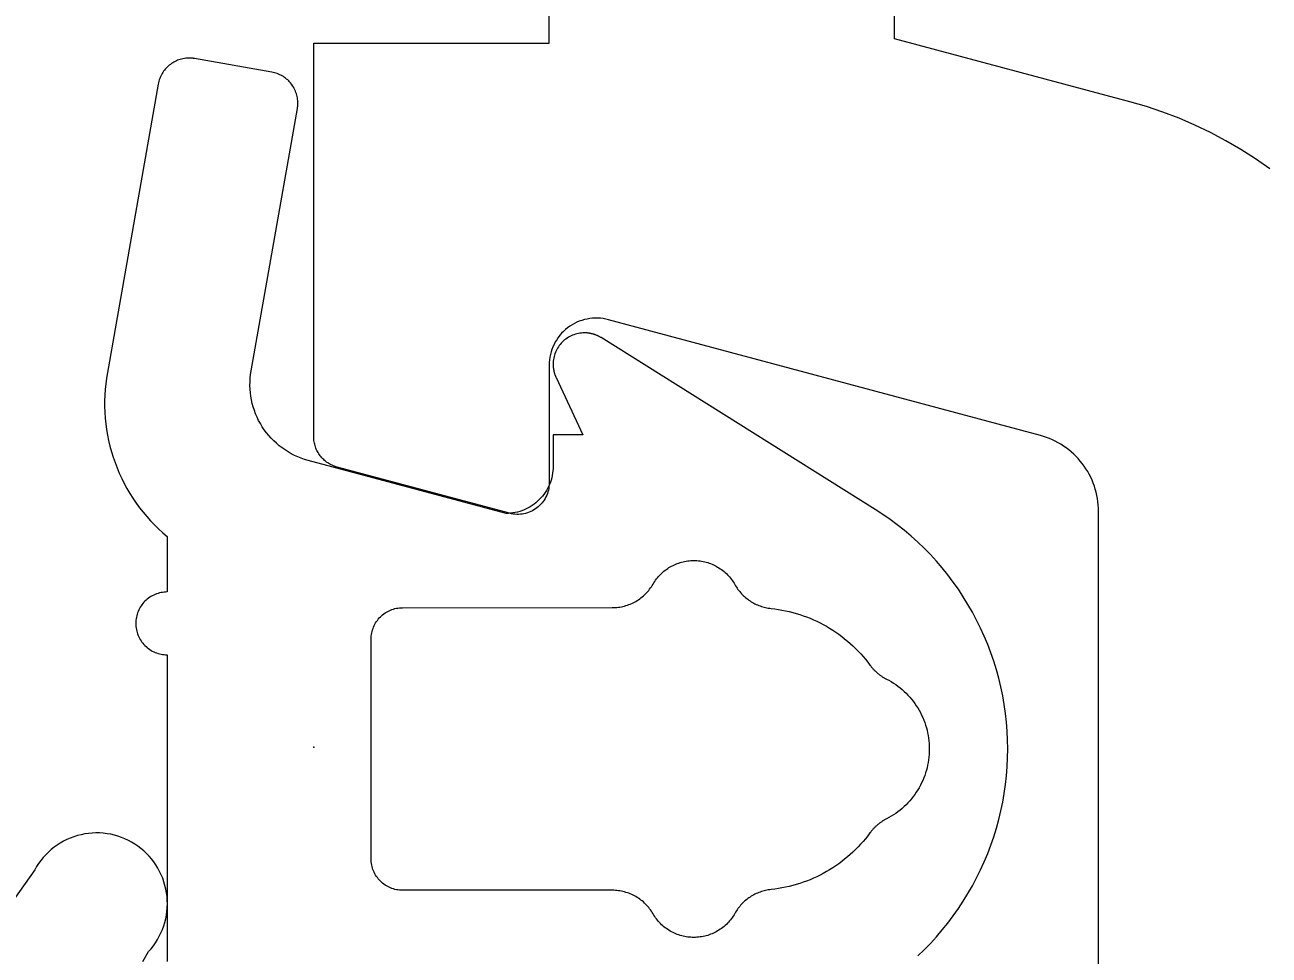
# Model space of a CAD drawing. Header units: centimetres. Extents: x 16433 to 114398, y -50094 to -12305.
# Drawn here: x 66734.055 to 66734.848, y -38609.787 to -38609.195 of the extents above; entities that cross this region are included whole.
import ezdxf

# ---------------------------------------------------------------- set-up
doc = ezdxf.new("R2010")
doc.units = ezdxf.units.CM
doc.header["$LTSCALE"] = 0.5
doc.layers.get('0').update_dxf_attribs({"linetype": 'CONTINUOUS'})
doc.layers.get('DEFPOINTS').update_dxf_attribs({"linetype": 'CONTINUOUS'})
doc.layers.add('0-Coupe A.3', color=7, linetype='CONTINUOUS')
doc.styles.add('Helvetica', font='')
doc.styles.get('Helvetica').set_extended_font_data('Helvetica')
doc.dimstyles.new('IS', dxfattribs={"dimtxt": 10.08724, "dimasz": 5.007446, "dimexe": 2, "dimexo": 10, "dimgap": 3, "dimtad": 1, "dimdec": 1, "dimtxsty": 'Helvetica', "dimblk": 'DOT', "dimblk1": 'DOT', "dimblk2": 'DOT', "dimcen": 0, "dimdle": 10, "dimazin": 0, "dimtfac": 0.8, "dimtdec": 1, "dimtix": 1, "dimtmove": 0, "dimatfit": 0, "dimldrblk": 'VW_FILLEDARROW-1', "dimfxl": 10, "dimfxlon": 1, "dimfrac": 2, "dimtolj": 1, "dimarcsym": 0})

# ---------------------------------------------------------------- blocks, each defined once
blk = doc.blocks.new('_DOT')
at = {"color": 0, "linetype": 'ByBlock', "lineweight": -2}
blk.add_line((-0.5, 0), (-1, 0), dxfattribs=at)
at = {"color": 0, "linetype": 'ByBlock', "const_width": 0.5}
blk.add_lwpolyline([(-0.25, 0, 1), (0.25, 0, 1)], format="xyb", close=True, dxfattribs=at)
blk = doc.blocks.new('*D3404')
at = {"layer": '0-Coupe A.3', "color": 0, "linetype": 'Continuous', "lineweight": -2, "transparency": 16777216}
for p, q in [((66681.65115, -38608.37633), (66669.65115, -38608.37633)), ((66671.65115, -38818.29694), (66671.65115, -38613.38378)), ((66681.65115, -38823.30438), (66669.65115, -38823.30438))]:
    blk.add_line(p, q, dxfattribs=at)
at = {"layer": 'DEFPOINTS', "color": 0, "linetype": 'Continuous', "transparency": 16777216}
for p in [(66671.65115, -38608.37633), (66750.45115, -38608.37633), (66707.15115, -38823.30438)]:
    blk.add_point(p, dxfattribs=at)
at = {"layer": '0-Coupe A.3', "color": 0, "linetype": 'Continuous', "lineweight": -2, "transparency": 16777216, "xscale": 5.007446289062499, "yscale": 5.007446289062499, "zscale": 5.007446289062499}
for p, rotation in [((66671.65115, -38608.37633), 90), ((66671.65115, -38823.30438), 270)]:
    blk.add_blockref('_DOT', p, dxfattribs=dict(at, rotation=rotation))
at = {"layer": '0-Coupe A.3', "color": 0, "linetype": 'Continuous', "lineweight": 13, "transparency": 16777216, "insert": (66664.86843, -38715.84036), "char_height": 7.56543, "attachment_point": 5, "rotation": 90, "style": 'Helvetica'}
blk.add_mtext('\\A1;215', dxfattribs=at)
blk = doc.blocks.new('VW_FILLEDARROW-1')
at = {"color": 0, "linetype": 'Continuous', "lineweight": 5, "flags": 128}
blk.add_lwpolyline([(-1.9969, 0.53507), (0, 0), (-1.9969, -0.53507)], close=True, dxfattribs=at)
blk = doc.blocks.new('Groupe-369-1')
at = {"color": 7, "linetype": 'Continuous', "lineweight": 5}
for points in [[(10411.57995, -46987.70273, 0), (10411.28136, -46987.75928, 0), (10411.27936, -46987.7597, 0), (10411.27737, -46987.7602, 0), (10411.27541, -46987.76078, 0), (10411.27348, -46987.76145, 0), (10411.27157, -46987.76219, 0), (10411.2697, -46987.76301, 0), (10411.26786, -46987.7639, 0), (10411.26606, -46987.76487, 0), (10411.2643, -46987.76592, 0), (10411.26259, -46987.76703, 0), (10411.26092, -46987.76821, 0), (10411.2593, -46987.76946, 0), (10411.25773, -46987.77078, 0), (10411.25622, -46987.77216, 0), (10411.25477, -46987.7736, 0), (10411.25337, -46987.77509, 0), (10411.25204, -46987.77664, 0), (10411.25078, -46987.77825, 0), (10411.24958, -46987.77991, 0), (10411.24845, -46987.78161, 0), (10411.24739, -46987.78336, 0), (10411.2464, -46987.78515, 0), (10411.24548, -46987.78698, 0), (10411.24465, -46987.78885, 0), (10411.24388, -46987.79074, 0), (10411.2432, -46987.79267, 0), (10411.2426, -46987.79463, 0), (10411.24207, -46987.7966, 0), (10411.24163, -46987.7986, 0), (10411.24127, -46987.80061, 0), (10411.241, -46987.80264, 0), (10411.2408, -46987.80468, 0), (10411.21956, -46988.08877, 0), (10411.21948, -46988.09048, 0), (10411.2195, -46988.0922, 0), (10411.21962, -46988.09391, 0), (10411.21983, -46988.09562, 0), (10411.22014, -46988.09731, 0), (10411.22055, -46988.09897, 0), (10411.22106, -46988.10062, 0), (10411.22165, -46988.10223, 0), (10411.22234, -46988.1038, 0), (10411.22312, -46988.10533, 0), (10411.22398, -46988.10682, 0), (10411.22493, -46988.10825, 0), (10411.22596, -46988.10963, 0), (10411.22706, -46988.11094, 0), (10411.22824, -46988.11219, 0), (10411.22949, -46988.11338, 0), (10411.2308, -46988.11448, 0), (10411.23218, -46988.11551, 0), (10411.23361, -46988.11646, 0), (10411.23509, -46988.11733, 0), (10411.23662, -46988.11811, 0), (10411.23819, -46988.1188, 0), (10411.2398, -46988.1194, 0), (10411.24144, -46988.11991, 0), (10411.24311, -46988.12032, 0), (10411.2448, -46988.12064, 0), (10411.2465, -46988.12086, 0), (10411.24822, -46988.12098, 0), (10411.24993, -46988.121, 0), (10411.25165, -46988.12092, 0), (10411.25336, -46988.12075, 0), (10411.25506, -46988.12048, 0), (10411.32875, -46988.10652, 0), (10411.32988, -46988.10634, 0), (10411.33102, -46988.10623, 0), (10411.33216, -46988.10618, 0), (10411.33331, -46988.10619, 0), (10411.33445, -46988.10627, 0), (10411.33558, -46988.10642, 0), (10411.33671, -46988.10663, 0), (10411.33782, -46988.1069, 0), (10411.33892, -46988.10724, 0), (10411.33999, -46988.10764, 0), (10411.34104, -46988.1081, 0), (10411.34206, -46988.10862, 0), (10411.34305, -46988.1092, 0), (10411.344, -46988.10983, 0), (10411.34492, -46988.11052, 0), (10411.34579, -46988.11126, 0), (10411.34662, -46988.11205, 0), (10411.34741, -46988.11288, 0), (10411.34815, -46988.11376, 0), (10411.34883, -46988.11467, 0), (10411.34946, -46988.11563, 0), (10411.35004, -46988.11662, 0), (10411.35056, -46988.11764, 0), (10411.35102, -46988.11869, 0), (10411.35141, -46988.11976, 0), (10411.35175, -46988.12086, 0), (10411.35202, -46988.12197, 0), (10411.35223, -46988.1231, 0), (10411.35237, -46988.12423, 0), (10411.35245, -46988.12538, 0), (10411.35247, -46988.12652, 0), (10411.35241, -46988.12767, 0), (10411.34392, -46988.24123, 0), (10411.34384, -46988.24204, 0), (10411.34373, -46988.24285, 0), (10411.34359, -46988.24366, 0), (10411.34341, -46988.24446, 0), (10411.3432, -46988.24525, 0), (10411.34296, -46988.24603, 0), (10411.34269, -46988.2468, 0), (10411.34238, -46988.24756, 0), (10411.34205, -46988.24831, 0), (10411.34168, -46988.24904, 0), (10411.34129, -46988.24975, 0), (10411.34086, -46988.25045, 0), (10411.34041, -46988.25114, 0), (10411.33993, -46988.2518, 0), (10411.33942, -46988.25244, 0), (10411.33889, -46988.25306, 0), (10411.33833, -46988.25366, 0), (10411.33775, -46988.25424, 0), (10411.33715, -46988.25479, 0), (10411.33652, -46988.25531, 0), (10411.33587, -46988.25581, 0), (10411.33521, -46988.25629, 0), (10411.33452, -46988.25673, 0), (10411.33382, -46988.25715, 0), (10411.3331, -46988.25754, 0), (10411.33236, -46988.25789, 0), (10411.33161, -46988.25822, 0), (10411.33085, -46988.25852, 0), (10411.33008, -46988.25878, 0), (10411.32929, -46988.25902, 0), (10411.3285, -46988.25922, 0), (10411.3277, -46988.25939, 0), (10411.08155, -46988.306, 0), (10411.05364, -46988.15862, 0), (10409.55309, -46988.44279, 0)], [(10411.02141, -46987.78827, 0), (10411.00984, -46987.94301, 0), (10410.07929, -46988.11923, 0)], [(10411.0467, -46987.69272, 0), (10411.04217, -46987.70279, 0), (10411.03806, -46987.71304, 0), (10411.03437, -46987.72345, 0), (10411.03111, -46987.734, 0), (10411.02829, -46987.74468, 0), (10411.0259, -46987.75546, 0), (10411.02396, -46987.76633, 0), (10411.02246, -46987.77728, 0), (10411.02141, -46987.78827, 0)]]:
    blk.add_polyline3d(points, dxfattribs=at)
at = {"color": 9, "linetype": 'Continuous', "lineweight": 5, "true_color": 0xbbbbbb}
for points in [[(10411.67641, -46988.30423, 0), (10411.66943, -46988.30177, 0), (10411.66738, -46988.30056, 0), (10411.66527, -46988.29946, 0), (10411.6631, -46988.29847, 0), (10411.66088, -46988.2976, 0), (10411.65862, -46988.29685, 0), (10411.65632, -46988.29622, 0), (10411.654, -46988.29571, 0), (10411.65164, -46988.29532, 0), (10411.64928, -46988.29506, 0), (10411.6469, -46988.29493, 0), (10411.64451, -46988.29492, 0), (10411.64213, -46988.29504, 0), (10411.63976, -46988.29528, 0), (10411.63741, -46988.29565, 0), (10411.63508, -46988.29615, 0), (10411.63278, -46988.29676, 0), (10411.63051, -46988.2975, 0), (10411.62829, -46988.29836, 0), (10411.62611, -46988.29933, 0), (10411.62399, -46988.30041, 0), (10411.62193, -46988.30161, 0), (10411.61994, -46988.30292, 0), (10411.61802, -46988.30432, 0), (10411.61617, -46988.30583, 0), (10411.61441, -46988.30744, 0), (10411.61273, -46988.30913, 0), (10411.61115, -46988.31091, 0), (10411.60966, -46988.31277, 0), (10411.60828, -46988.31471, 0), (10411.607, -46988.31672, 0), (10411.60582, -46988.31879, 0), (10411.60476, -46988.32093, 0), (10411.60381, -46988.32311, 0), (10411.60298, -46988.32535, 0), (10411.60227, -46988.32762, 0), (10411.60168, -46988.32993, 0), (10411.60122, -46988.33227, 0), (10411.60088, -46988.33462, 0), (10411.60066, -46988.337, 0), (10411.60057, -46988.33938, 0), (10411.60061, -46988.34176, 0), (10411.60077, -46988.34414, 0), (10411.60105, -46988.3465, 0), (10411.60147, -46988.34885, 0), (10411.602, -46988.35117, 0), (10411.60266, -46988.35346, 0), (10411.60344, -46988.35571, 0), (10411.60434, -46988.35792, 0), (10411.60535, -46988.36008, 0), (10411.60647, -46988.36218, 0), (10411.60771, -46988.36422, 0), (10411.60905, -46988.36619, 0), (10411.61049, -46988.36808, 0), (10411.61203, -46988.3699, 0), (10411.61367, -46988.37163, 0), (10411.61539, -46988.37328, 0), (10411.6172, -46988.37483, 0), (10411.61909, -46988.37628, 0), (10411.62106, -46988.37763, 0), (10411.62309, -46988.37887, 0), (10411.62518, -46988.38001, 0), (10411.62733, -46988.38103, 0), (10411.62954, -46988.38194, 0), (10411.63179, -46988.38273, 0), (10411.80905, -46988.46397, 0)], [(10411.58099, -46987.81979, 0), (10411.57635, -46987.8165, 0), (10411.57162, -46987.81335, 0), (10411.56679, -46987.81035, 0), (10411.56186, -46987.8075, 0), (10411.55685, -46987.80482, 0), (10411.55176, -46987.80229, 0), (10411.54659, -46987.79993, 0), (10411.54134, -46987.79773, 0), (10411.53603, -46987.79569, 0), (10411.53066, -46987.79383, 0), (10411.52523, -46987.79213, 0), (10411.51975, -46987.79061, 0), (10411.51423, -46987.78926, 0), (10411.50866, -46987.78809, 0), (10411.50306, -46987.78709, 0), (10411.49744, -46987.78627, 0), (10411.49179, -46987.78563, 0), (10411.48612, -46987.78517, 0), (10411.48044, -46987.78489, 0), (10411.47475, -46987.78478, 0), (10411.46907, -46987.78486, 0), (10411.46339, -46987.78512, 0), (10411.45772, -46987.78555, 0), (10411.45206, -46987.78616, 0), (10411.44643, -46987.78696, 0), (10411.44083, -46987.78793, 0), (10411.43526, -46987.78907, 0), (10411.42973, -46987.79039, 0), (10411.42424, -46987.79189, 0), (10411.41881, -46987.79356, 0), (10411.41342, -46987.7954, 0), (10411.4081, -46987.79741, 0), (10411.40285, -46987.79958, 0), (10411.39767, -46987.80192, 0), (10411.39256, -46987.80442, 0), (10411.38754, -46987.80709, 0), (10411.3826, -46987.80991, 0), (10411.37775, -46987.81288, 0), (10411.373, -46987.81601, 0), (10411.36835, -46987.81928, 0), (10411.36381, -46987.8227, 0), (10411.35938, -46987.82626, 0), (10411.35506, -46987.82996, 0), (10411.35086, -46987.8338, 0), (10411.34678, -46987.83776, 0), (10411.34283, -46987.84186, 0), (10411.33902, -46987.84607, 0), (10411.33533, -46987.8504, 0), (10411.33179, -46987.85485, 0), (10411.32839, -46987.85941, 0), (10411.32513, -46987.86407, 0), (10411.32203, -46987.86883, 0), (10411.31907, -46987.87369, 0), (10411.31627, -46987.87864, 0), (10411.31363, -46987.88368, 0), (10411.31115, -46987.88879, 0), (10411.30883, -46987.89399, 0), (10411.30668, -46987.89925, 0), (10411.23164, -46988.0912, 0), (10411.23152, -46988.09152, 0), (10411.2314, -46988.09185, 0), (10411.23129, -46988.09218, 0), (10411.23118, -46988.09252, 0), (10411.23108, -46988.09285, 0), (10411.23098, -46988.09319, 0), (10411.23089, -46988.09353, 0), (10411.23081, -46988.09387, 0), (10411.23073, -46988.09421, 0), (10411.23066, -46988.09455, 0), (10411.23059, -46988.09489, 0), (10411.23053, -46988.09524, 0), (10411.23048, -46988.09558, 0), (10411.23043, -46988.09593, 0), (10411.23039, -46988.09628, 0), (10411.23036, -46988.09663, 0), (10411.23033, -46988.09697, 0), (10411.2303, -46988.09732, 0), (10411.23029, -46988.09767, 0), (10411.23027, -46988.09802, 0), (10411.23027, -46988.09837, 0), (10411.23027, -46988.09872, 0), (10411.23028, -46988.09907, 0), (10411.23029, -46988.09942, 0), (10411.23031, -46988.09977, 0), (10411.23034, -46988.10012, 0), (10411.23037, -46988.10047, 0), (10411.23041, -46988.10082, 0), (10411.23045, -46988.10116, 0), (10411.2305, -46988.10151, 0), (10411.23056, -46988.10185, 0), (10411.23062, -46988.1022, 0), (10411.23083, -46988.10316, 0), (10411.23108, -46988.10411, 0), (10411.23138, -46988.10504, 0), (10411.23172, -46988.10596, 0), (10411.23211, -46988.10686, 0), (10411.23255, -46988.10774, 0), (10411.23302, -46988.1086, 0), (10411.23354, -46988.10944, 0), (10411.2341, -46988.11024, 0), (10411.23469, -46988.11102, 0), (10411.23533, -46988.11177, 0), (10411.236, -46988.11249, 0), (10411.2367, -46988.11317, 0), (10411.23744, -46988.11382, 0), (10411.23821, -46988.11443, 0), (10411.23901, -46988.115, 0), (10411.23983, -46988.11554, 0), (10411.24068, -46988.11603, 0), (10411.24155, -46988.11648, 0), (10411.24245, -46988.11688, 0), (10411.24336, -46988.11725, 0), (10411.24429, -46988.11756, 0), (10411.24523, -46988.11783, 0), (10411.24619, -46988.11806, 0), (10411.24715, -46988.11823, 0), (10411.24813, -46988.11836, 0), (10411.2491, -46988.11844, 0), (10411.25009, -46988.11848, 0), (10411.25107, -46988.11846, 0), (10411.25205, -46988.1184, 0), (10411.25302, -46988.11829, 0), (10411.25399, -46988.11813, 0), (10411.25426, -46988.11808, 0), (10411.25453, -46988.11802, 0), (10411.25479, -46988.11796, 0), (10411.25506, -46988.1179, 0), (10411.25532, -46988.11783, 0), (10411.25558, -46988.11776, 0), (10411.25585, -46988.11768, 0), (10411.25611, -46988.11761, 0), (10411.25637, -46988.11752, 0), (10411.25663, -46988.11744, 0), (10411.25689, -46988.11735, 0), (10411.25714, -46988.11726, 0), (10411.2574, -46988.11716, 0), (10411.25765, -46988.11706, 0), (10411.2579, -46988.11696, 0), (10411.25816, -46988.11686, 0), (10411.25841, -46988.11675, 0), (10411.25865, -46988.11663, 0), (10411.2589, -46988.11652, 0), (10411.25915, -46988.1164, 0), (10411.25939, -46988.11628, 0), (10411.25963, -46988.11615, 0), (10411.25987, -46988.11602, 0), (10411.26011, -46988.11589, 0), (10411.26035, -46988.11575, 0), (10411.26058, -46988.11561, 0), (10411.26081, -46988.11547, 0), (10411.26104, -46988.11533, 0), (10411.26127, -46988.11518, 0), (10411.2615, -46988.11503, 0), (10411.26172, -46988.11487, 0), (10411.26195, -46988.11471, 0), (10411.2947, -46988.09116, 0), (10411.29822, -46988.10975, 0), (10411.31787, -46988.10603, 0), (10411.31932, -46988.10579, 0), (10411.32079, -46988.10563, 0), (10411.32226, -46988.10553, 0), (10411.32373, -46988.10551, 0), (10411.3252, -46988.10556, 0), (10411.32667, -46988.10568, 0), (10411.32813, -46988.10587, 0), (10411.32958, -46988.10614, 0), (10411.33101, -46988.10647, 0), (10411.33243, -46988.10688, 0), (10411.33382, -46988.10735, 0), (10411.33519, -46988.1079, 0), (10411.33653, -46988.10851, 0), (10411.33784, -46988.10918, 0), (10411.33911, -46988.10992, 0), (10411.34035, -46988.11072, 0), (10411.34155, -46988.11158, 0), (10411.3427, -46988.11249, 0), (10411.3438, -46988.11346, 0), (10411.34486, -46988.11449, 0), (10411.34587, -46988.11556, 0), (10411.34682, -46988.11669, 0), (10411.34771, -46988.11786, 0), (10411.34855, -46988.11907, 0), (10411.34933, -46988.12032, 0), (10411.35004, -46988.12161, 0), (10411.35069, -46988.12293, 0), (10411.35127, -46988.12428, 0), (10411.35179, -46988.12566, 0), (10411.35224, -46988.12706, 0), (10411.35262, -46988.12848, 0), (10411.35293, -46988.12992, 0), (10411.3432, -46988.26009, 0), (10411.34297, -46988.2624, 0), (10411.34264, -46988.26469, 0), (10411.3422, -46988.26697, 0), (10411.34165, -46988.26922, 0), (10411.34101, -46988.27145, 0), (10411.34026, -46988.27364, 0), (10411.3394, -46988.2758, 0), (10411.33845, -46988.27791, 0), (10411.33741, -46988.27998, 0), (10411.33627, -46988.282, 0), (10411.33503, -46988.28396, 0), (10411.33371, -46988.28586, 0), (10411.3323, -46988.2877, 0), (10411.3308, -46988.28947, 0), (10411.32923, -46988.29117, 0), (10411.32758, -46988.2928, 0), (10411.32585, -46988.29435, 0), (10411.32406, -46988.29581, 0), (10411.3222, -46988.29719, 0), (10411.32027, -46988.29849, 0), (10411.31829, -46988.29969, 0), (10411.31626, -46988.3008, 0), (10411.31417, -46988.30182, 0), (10411.31204, -46988.30273, 0), (10411.30988, -46988.30355, 0), (10411.30767, -46988.30426, 0), (10411.30544, -46988.30488, 0), (10411.30317, -46988.30539, 0), (10411.30089, -46988.30579, 0), (10411.29859, -46988.30609, 0), (10411.29628, -46988.30628, 0), (10411.29397, -46988.30636, 0), (10411.12432, -46988.3085, 0), (10411.12421, -46988.3085, 0), (10411.1241, -46988.30851, 0), (10411.124, -46988.30851, 0), (10411.12389, -46988.30851, 0), (10411.12378, -46988.30852, 0), (10411.12367, -46988.30852, 0), (10411.12356, -46988.30853, 0), (10411.12345, -46988.30853, 0), (10411.12334, -46988.30854, 0), (10411.12323, -46988.30855, 0), (10411.12312, -46988.30855, 0), (10411.12302, -46988.30856, 0), (10411.12291, -46988.30857, 0), (10411.1228, -46988.30858, 0), (10411.12269, -46988.30859, 0), (10411.12258, -46988.3086, 0), (10411.12247, -46988.30861, 0), (10411.12236, -46988.30862, 0), (10411.12226, -46988.30864, 0), (10411.12215, -46988.30865, 0), (10411.12204, -46988.30866, 0), (10411.12193, -46988.30868, 0), (10411.12182, -46988.30869, 0), (10411.12171, -46988.30871, 0), (10411.12161, -46988.30872, 0), (10411.1215, -46988.30874, 0), (10411.12139, -46988.30876, 0), (10411.12128, -46988.30877, 0), (10411.12118, -46988.30879, 0), (10411.12107, -46988.30881, 0), (10411.12096, -46988.30883, 0), (10411.12085, -46988.30885, 0), (10411.12, -46988.30903, 0), (10411.11916, -46988.30925, 0), (10411.11832, -46988.3095, 0), (10411.1175, -46988.3098, 0), (10411.11669, -46988.31012, 0), (10411.1159, -46988.31048, 0), (10411.11512, -46988.31088, 0), (10411.11436, -46988.31131, 0), (10411.11362, -46988.31177, 0), (10411.1129, -46988.31226, 0), (10411.1122, -46988.31279, 0), (10411.11153, -46988.31334, 0), (10411.11088, -46988.31393, 0), (10411.11026, -46988.31454, 0), (10411.10966, -46988.31518, 0), (10411.10909, -46988.31584, 0), (10411.10856, -46988.31653, 0), (10411.10805, -46988.31724, 0), (10411.10757, -46988.31797, 0), (10411.10713, -46988.31872, 0), (10411.10672, -46988.31949, 0), (10411.10634, -46988.32028, 0), (10411.106, -46988.32108, 0), (10411.1057, -46988.3219, 0), (10411.10543, -46988.32273, 0), (10411.10519, -46988.32357, 0), (10411.105, -46988.32442, 0), (10411.10484, -46988.32528, 0), (10411.10472, -46988.32614, 0), (10411.10463, -46988.32701, 0), (10411.10459, -46988.32788, 0), (10411.10458, -46988.32875, 0), (10411.10521, -46988.37876, 0), (10411.10521, -46988.37886, 0), (10411.10521, -46988.37895, 0), (10411.10521, -46988.37904, 0), (10411.10522, -46988.37914, 0), (10411.10522, -46988.37923, 0), (10411.10522, -46988.37933, 0), (10411.10523, -46988.37942, 0), (10411.10523, -46988.37952, 0), (10411.10524, -46988.37961, 0), (10411.10524, -46988.3797, 0), (10411.10525, -46988.3798, 0), (10411.10526, -46988.37989, 0), (10411.10526, -46988.37999, 0), (10411.10527, -46988.38008, 0), (10411.10528, -46988.38017, 0), (10411.10528, -46988.38027, 0), (10411.10529, -46988.38036, 0), (10411.1053, -46988.38046, 0), (10411.10531, -46988.38055, 0), (10411.10532, -46988.38064, 0), (10411.10533, -46988.38074, 0), (10411.10534, -46988.38083, 0), (10411.10535, -46988.38092, 0), (10411.10537, -46988.38102, 0), (10411.10538, -46988.38111, 0), (10411.10539, -46988.3812, 0), (10411.1054, -46988.3813, 0), (10411.10542, -46988.38139, 0), (10411.10543, -46988.38148, 0), (10411.10544, -46988.38158, 0), (10411.10546, -46988.38167, 0), (10411.10547, -46988.38176, 0), (10411.10564, -46988.38264, 0), (10411.10584, -46988.3835, 0), (10411.10608, -46988.38435, 0), (10411.10636, -46988.3852, 0), (10411.10667, -46988.38603, 0), (10411.10703, -46988.38684, 0), (10411.10741, -46988.38764, 0), (10411.10784, -46988.38842, 0), (10411.10829, -46988.38918, 0), (10411.10878, -46988.38992, 0), (10411.1093, -46988.39064, 0), (10411.10986, -46988.39133, 0), (10411.11044, -46988.392, 0), (10411.11106, -46988.39264, 0), (10411.1117, -46988.39325, 0), (10411.11236, -46988.39384, 0), (10411.11306, -46988.39439, 0), (10411.11377, -46988.39492, 0), (10411.11451, -46988.39541, 0), (10411.11527, -46988.39587, 0), (10411.11605, -46988.39629, 0), (10411.11685, -46988.39668, 0), (10411.11766, -46988.39703, 0), (10411.11849, -46988.39735, 0), (10411.11934, -46988.39763, 0), (10411.12019, -46988.39787, 0), (10411.12105, -46988.39807, 0), (10411.12192, -46988.39824, 0), (10411.1228, -46988.39836, 0), (10411.12369, -46988.39845, 0), (10411.12457, -46988.3985, 0), (10411.12546, -46988.39851, 0), (10411.31195, -46988.39615, 0), (10411.31559, -46988.39607, 0), (10411.31923, -46988.39587, 0), (10411.32286, -46988.39554, 0), (10411.32648, -46988.3951, 0), (10411.33008, -46988.39453, 0), (10411.33365, -46988.39385, 0), (10411.33721, -46988.39305, 0), (10411.34074, -46988.39213, 0), (10411.34423, -46988.3911, 0), (10411.34769, -46988.38995, 0), (10411.3511, -46988.38869, 0), (10411.35448, -46988.38731, 0), (10411.3578, -46988.38583, 0), (10411.36108, -46988.38423, 0), (10411.3643, -46988.38253, 0), (10411.36746, -46988.38072, 0), (10411.37056, -46988.3788, 0), (10411.3736, -46988.37679, 0), (10411.37657, -46988.37468, 0), (10411.37946, -46988.37246, 0), (10411.38229, -46988.37016, 0), (10411.38503, -46988.36776, 0), (10411.38769, -46988.36527, 0), (10411.39027, -46988.3627, 0), (10411.39276, -46988.36004, 0), (10411.39516, -46988.3573, 0), (10411.39747, -46988.35448, 0), (10411.39969, -46988.35159, 0), (10411.40181, -46988.34863, 0), (10411.40383, -46988.34559, 0), (10411.40574, -46988.3425, 0), (10411.40756, -46988.33934, 0), (10411.44225, -46988.33277, 0), (10411.44246, -46988.33373, 0), (10411.44271, -46988.33467, 0), (10411.44301, -46988.33561, 0), (10411.44336, -46988.33653, 0), (10411.44375, -46988.33743, 0), (10411.44418, -46988.33831, 0), (10411.44466, -46988.33917, 0), (10411.44517, -46988.34, 0), (10411.44573, -46988.34081, 0), (10411.44633, -46988.34159, 0), (10411.44696, -46988.34234, 0), (10411.44763, -46988.34306, 0), (10411.44834, -46988.34374, 0), (10411.44908, -46988.34439, 0), (10411.44984, -46988.345, 0), (10411.45064, -46988.34557, 0), (10411.45147, -46988.3461, 0), (10411.45232, -46988.3466, 0), (10411.45319, -46988.34704, 0), (10411.45408, -46988.34745, 0), (10411.45499, -46988.34781, 0), (10411.45592, -46988.34813, 0), (10411.45687, -46988.3484, 0), (10411.45782, -46988.34862, 0), (10411.45879, -46988.3488, 0), (10411.45976, -46988.34893, 0), (10411.46074, -46988.34901, 0), (10411.46172, -46988.34904, 0), (10411.4627, -46988.34903, 0), (10411.46368, -46988.34897, 0), (10411.46466, -46988.34885, 0), (10411.46563, -46988.3487, 0), (10411.46659, -46988.34849, 0), (10411.46753, -46988.34824, 0), (10411.46847, -46988.34794, 0), (10411.46939, -46988.34759, 0), (10411.47029, -46988.3472, 0), (10411.47117, -46988.34677, 0), (10411.47203, -46988.34629, 0), (10411.47286, -46988.34578, 0), (10411.47367, -46988.34522, 0), (10411.47445, -46988.34462, 0), (10411.4752, -46988.34399, 0), (10411.47592, -46988.34332, 0), (10411.4766, -46988.34261, 0), (10411.47725, -46988.34187, 0), (10411.47786, -46988.34111, 0), (10411.47843, -46988.34031, 0), (10411.47896, -46988.33948, 0), (10411.47946, -46988.33863, 0), (10411.47991, -46988.33776, 0), (10411.48031, -46988.33687, 0), (10411.48067, -46988.33595, 0), (10411.48099, -46988.33503, 0), (10411.48126, -46988.33408, 0), (10411.48148, -46988.33313, 0), (10411.48166, -46988.33216, 0), (10411.48179, -46988.33119, 0), (10411.48187, -46988.33021, 0), (10411.4819, -46988.32923, 0), (10411.48189, -46988.32825, 0), (10411.48183, -46988.32727, 0), (10411.48171, -46988.32629, 0), (10411.48156, -46988.32532, 0), (10411.67342, -46988.28899, 0)], [(10411.49897, -46987.85557, 0), (10411.49924, -46987.85591, 0), (10411.49951, -46987.85625, 0), (10411.49979, -46987.85658, 0), (10411.50007, -46987.85691, 0), (10411.50036, -46987.85724, 0), (10411.50065, -46987.85756, 0), (10411.50095, -46987.85788, 0), (10411.50125, -46987.85819, 0), (10411.50156, -46987.8585, 0), (10411.50187, -46987.8588, 0), (10411.50218, -46987.8591, 0), (10411.5025, -46987.8594, 0), (10411.50283, -46987.85969, 0), (10411.50315, -46987.85997, 0), (10411.50349, -46987.86025, 0), (10411.50382, -46987.86053, 0), (10411.50416, -46987.8608, 0), (10411.5045, -46987.86106, 0), (10411.50485, -46987.86132, 0), (10411.5052, -46987.86158, 0), (10411.50556, -46987.86183, 0), (10411.50592, -46987.86208, 0), (10411.50628, -46987.86232, 0), (10411.50664, -46987.86255, 0), (10411.50701, -46987.86278, 0), (10411.50738, -46987.86301, 0), (10411.50776, -46987.86322, 0), (10411.50814, -46987.86344, 0), (10411.50852, -46987.86365, 0), (10411.5089, -46987.86385, 0), (10411.50929, -46987.86405, 0), (10411.50968, -46987.86424, 0), (10411.51177, -46987.86528, 0), (10411.51383, -46987.86637, 0), (10411.51587, -46987.86752, 0), (10411.51787, -46987.86872, 0), (10411.51984, -46987.86997, 0), (10411.52178, -46987.87127, 0), (10411.52368, -46987.87262, 0), (10411.52555, -46987.87402, 0), (10411.52738, -46987.87547, 0), (10411.52918, -46987.87697, 0), (10411.53093, -46987.87851, 0), (10411.53264, -46987.8801, 0), (10411.53432, -46987.88173, 0), (10411.53594, -46987.8834, 0), (10411.53753, -46987.88512, 0), (10411.53907, -46987.88687, 0), (10411.54056, -46987.88867, 0), (10411.54201, -46987.8905, 0), (10411.54341, -46987.89237, 0), (10411.54476, -46987.89428, 0), (10411.54606, -46987.89622, 0), (10411.5473, -46987.89819, 0), (10411.5485, -46987.90019, 0), (10411.54965, -46987.90223, 0), (10411.55074, -46987.90429, 0), (10411.55178, -46987.90638, 0), (10411.55276, -46987.9085, 0), (10411.55369, -46987.91065, 0), (10411.55456, -46987.91281, 0), (10411.55537, -46987.915, 0), (10411.55613, -46987.91721, 0), (10411.55683, -46987.91944, 0), (10411.5571, -46987.92029, 0), (10411.5574, -46987.92114, 0), (10411.55772, -46987.92197, 0), (10411.55807, -46987.9228, 0), (10411.55844, -46987.92361, 0), (10411.55883, -46987.92442, 0), (10411.55925, -46987.92521, 0), (10411.55969, -46987.92599, 0), (10411.56015, -46987.92675, 0), (10411.56064, -46987.9275, 0), (10411.56115, -46987.92824, 0), (10411.56168, -46987.92896, 0), (10411.56223, -46987.92967, 0), (10411.56281, -46987.93035, 0), (10411.5634, -46987.93102, 0), (10411.56401, -46987.93168, 0), (10411.56465, -46987.93231, 0), (10411.5653, -46987.93293, 0), (10411.56597, -46987.93352, 0), (10411.56665, -46987.93409, 0), (10411.56736, -46987.93465, 0), (10411.56808, -46987.93518, 0), (10411.56881, -46987.93569, 0), (10411.56956, -46987.93618, 0), (10411.57033, -46987.93665, 0), (10411.5711, -46987.93709, 0), (10411.5719, -46987.93751, 0), (10411.5727, -46987.93791, 0), (10411.57351, -46987.93828, 0), (10411.57434, -46987.93863, 0), (10411.57517, -46987.93895, 0), (10411.57602, -46987.93925, 0), (10411.57695, -46987.93958, 0), (10411.57788, -46987.93994, 0), (10411.57879, -46987.94033, 0), (10411.57969, -46987.94076, 0), (10411.58058, -46987.94121, 0), (10411.58144, -46987.94169, 0), (10411.5823, -46987.9422, 0), (10411.58313, -46987.94274, 0), (10411.58395, -46987.9433, 0), (10411.58475, -46987.9439, 0), (10411.58552, -46987.94451, 0), (10411.58628, -46987.94516, 0), (10411.58702, -46987.94583, 0), (10411.58773, -46987.94652, 0), (10411.58842, -46987.94723, 0), (10411.58908, -46987.94797, 0), (10411.58972, -46987.94873, 0), (10411.59034, -46987.94951, 0), (10411.59093, -46987.95031, 0), (10411.59149, -46987.95113, 0), (10411.59202, -46987.95197, 0), (10411.59253, -46987.95282, 0), (10411.59301, -46987.95369, 0), (10411.59346, -46987.95458, 0), (10411.59388, -46987.95548, 0), (10411.59427, -46987.9564, 0), (10411.59462, -46987.95732, 0), (10411.59495, -46987.95826, 0), (10411.59525, -46987.95921, 0), (10411.59551, -46987.96017, 0), (10411.59575, -46987.96113, 0), (10411.59595, -46987.96211, 0), (10411.59611, -46987.96307, 0), (10411.59625, -46987.96404, 0), (10411.59635, -46987.96502, 0), (10411.59642, -46987.966, 0), (10411.59646, -46987.96698, 0), (10411.59647, -46987.96796, 0), (10411.59644, -46987.96894, 0), (10411.59639, -46987.96992, 0), (10411.5963, -46987.9709, 0), (10411.59618, -46987.97188, 0), (10411.59602, -46987.97285, 0), (10411.59584, -46987.97381, 0), (10411.59562, -46987.97477, 0), (10411.59538, -46987.97572, 0), (10411.5951, -46987.97666, 0), (10411.59479, -46987.97759, 0), (10411.59445, -46987.97851, 0), (10411.59408, -46987.97942, 0), (10411.59368, -46987.98032, 0), (10411.59325, -46987.9812, 0), (10411.5928, -46987.98207, 0), (10411.59231, -46987.98293, 0), (10411.5918, -46987.98376, 0), (10411.59126, -46987.98458, 0), (10411.5907, -46987.98538, 0), (10411.5901, -46987.98617, 0), (10411.58949, -46987.98693, 0), (10411.58884, -46987.98767, 0), (10411.58818, -46987.9884, 0), (10411.58749, -46987.98909, 0), (10411.58678, -46987.98977, 0), (10411.58604, -46987.99042, 0), (10411.58531, -46987.99108, 0), (10411.5846, -46987.99175, 0), (10411.58391, -46987.99245, 0), (10411.58324, -46987.99317, 0), (10411.5826, -46987.99392, 0), (10411.58198, -46987.99468, 0), (10411.58139, -46987.99546, 0), (10411.58083, -46987.99626, 0), (10411.58029, -46987.99708, 0), (10411.57977, -46987.99792, 0), (10411.57929, -46987.99877, 0), (10411.57883, -46987.99964, 0), (10411.5784, -46988.00053, 0), (10411.57801, -46988.00142, 0), (10411.57764, -46988.00233, 0), (10411.5773, -46988.00326, 0), (10411.57699, -46988.00419, 0), (10411.57671, -46988.00513, 0), (10411.57646, -46988.00608, 0), (10411.57625, -46988.00704, 0), (10411.57606, -46988.008, 0), (10411.57591, -46988.00897, 0), (10411.57579, -46988.00994, 0), (10411.5757, -46988.01092, 0), (10411.57564, -46988.0119, 0), (10411.57562, -46988.01288, 0), (10411.57562, -46988.01387, 0), (10411.57566, -46988.01485, 0), (10411.57573, -46988.01583, 0), (10411.57584, -46988.0168, 0), (10411.57597, -46988.01777, 0), (10411.57614, -46988.01874, 0), (10411.601, -46988.15004, 0), (10411.60116, -46988.151, 0), (10411.60127, -46988.15198, 0), (10411.60134, -46988.15296, 0), (10411.60135, -46988.15394, 0), (10411.60132, -46988.15492, 0), (10411.60124, -46988.1559, 0), (10411.60111, -46988.15687, 0), (10411.60093, -46988.15784, 0), (10411.60071, -46988.15879, 0), (10411.60044, -46988.15974, 0), (10411.60012, -46988.16067, 0), (10411.59976, -46988.16158, 0), (10411.59935, -46988.16247, 0), (10411.5989, -46988.16335, 0), (10411.59841, -46988.1642, 0), (10411.59788, -46988.16502, 0), (10411.59731, -46988.16582, 0), (10411.5967, -46988.16659, 0), (10411.59605, -46988.16732, 0), (10411.59537, -46988.16803, 0), (10411.59465, -46988.1687, 0), (10411.5939, -46988.16933, 0), (10411.59312, -46988.16993, 0), (10411.59231, -46988.17049, 0), (10411.59148, -46988.17101, 0), (10411.59062, -46988.17148, 0), (10411.58974, -46988.17191, 0), (10411.58884, -46988.1723, 0), (10411.58792, -46988.17265, 0), (10411.58698, -46988.17295, 0), (10411.58603, -46988.1732, 0), (10411.58507, -46988.17341, 0), (10411.44752, -46988.19946, 0), (10411.44655, -46988.19962, 0), (10411.44558, -46988.19973, 0), (10411.4446, -46988.19979, 0), (10411.44361, -46988.19981, 0), (10411.44263, -46988.19977, 0), (10411.44166, -46988.19969, 0), (10411.44068, -46988.19956, 0), (10411.43972, -46988.19939, 0), (10411.43876, -46988.19916, 0), (10411.43782, -46988.19889, 0), (10411.43689, -46988.19858, 0), (10411.43598, -46988.19821, 0), (10411.43508, -46988.19781, 0), (10411.43421, -46988.19736, 0), (10411.43336, -46988.19687, 0), (10411.43253, -46988.19633, 0), (10411.43174, -46988.19576, 0), (10411.43097, -46988.19515, 0), (10411.43023, -46988.1945, 0), (10411.42953, -46988.19382, 0), (10411.42886, -46988.1931, 0), (10411.42822, -46988.19235, 0), (10411.42763, -46988.19157, 0), (10411.42707, -46988.19077, 0), (10411.42655, -46988.18993, 0), (10411.42607, -46988.18907, 0), (10411.42564, -46988.18819, 0), (10411.42525, -46988.18729, 0), (10411.42491, -46988.18637, 0), (10411.42461, -46988.18544, 0), (10411.42435, -46988.18449, 0), (10411.42415, -46988.18353, 0), (10411.39928, -46988.05223, 0), (10411.39908, -46988.05127, 0), (10411.39886, -46988.05032, 0), (10411.39859, -46988.04937, 0), (10411.3983, -46988.04843, 0), (10411.39798, -46988.04751, 0), (10411.39763, -46988.04659, 0), (10411.39725, -46988.04569, 0), (10411.39683, -46988.0448, 0), (10411.39639, -46988.04392, 0), (10411.39592, -46988.04306, 0), (10411.39543, -46988.04221, 0), (10411.3949, -46988.04138, 0), (10411.39435, -46988.04057, 0), (10411.39377, -46988.03977, 0), (10411.39317, -46988.039, 0), (10411.39254, -46988.03824, 0), (10411.39189, -46988.03751, 0), (10411.39121, -46988.0368, 0), (10411.39052, -46988.03611, 0), (10411.38979, -46988.03544, 0), (10411.38905, -46988.0348, 0), (10411.38829, -46988.03418, 0), (10411.3875, -46988.03359, 0), (10411.3867, -46988.03303, 0), (10411.38588, -46988.03249, 0), (10411.38505, -46988.03197, 0), (10411.38419, -46988.03149, 0), (10411.38332, -46988.03103, 0), (10411.38244, -46988.03061, 0), (10411.38154, -46988.03021, 0), (10411.38063, -46988.02984, 0), (10411.37971, -46988.0295, 0), (10411.37879, -46988.02916, 0), (10411.37788, -46988.02879, 0), (10411.37698, -46988.02839, 0), (10411.3761, -46988.02796, 0), (10411.37523, -46988.02751, 0), (10411.37438, -46988.02702, 0), (10411.37354, -46988.02651, 0), (10411.37272, -46988.02597, 0), (10411.37192, -46988.0254, 0), (10411.37113, -46988.02481, 0), (10411.37037, -46988.02419, 0), (10411.36963, -46988.02355, 0), (10411.36891, -46988.02289, 0), (10411.36821, -46988.0222, 0), (10411.36753, -46988.02149, 0), (10411.36688, -46988.02075, 0), (10411.36625, -46988.02, 0), (10411.36565, -46988.01922, 0), (10411.36507, -46988.01843, 0), (10411.36452, -46988.01762, 0), (10411.36399, -46988.01679, 0), (10411.3635, -46988.01594, 0), (10411.36303, -46988.01508, 0), (10411.36259, -46988.0142, 0), (10411.36218, -46988.01331, 0), (10411.36179, -46988.01241, 0), (10411.36144, -46988.01149, 0), (10411.36112, -46988.01056, 0), (10411.36083, -46988.00962, 0), (10411.36057, -46988.00868, 0), (10411.36034, -46988.00772, 0), (10411.36014, -46988.00676, 0), (10411.35997, -46988.00578, 0), (10411.35983, -46988.0048, 0), (10411.35973, -46988.00381, 0), (10411.35966, -46988.00282, 0), (10411.35962, -46988.00183, 0), (10411.35962, -46988.00083, 0), (10411.35964, -46987.99984, 0), (10411.35971, -46987.99885, 0), (10411.3598, -46987.99786, 0), (10411.35993, -46987.99687, 0), (10411.36008, -46987.99589, 0), (10411.36028, -46987.99492, 0), (10411.3605, -46987.99395, 0), (10411.36075, -46987.99299, 0), (10411.36104, -46987.99204, 0), (10411.36136, -46987.9911, 0), (10411.36171, -46987.99017, 0), (10411.36209, -46987.98925, 0), (10411.3625, -46987.98835, 0), (10411.36294, -46987.98745, 0), (10411.36341, -46987.98658, 0), (10411.36391, -46987.98572, 0), (10411.36443, -46987.98488, 0), (10411.36499, -46987.98405, 0), (10411.36557, -46987.98325, 0), (10411.36617, -46987.98246, 0), (10411.36681, -46987.98169, 0), (10411.36746, -46987.98095, 0), (10411.36815, -46987.98023, 0), (10411.36885, -46987.97953, 0), (10411.36958, -46987.97885, 0), (10411.37033, -46987.9782, 0), (10411.37101, -46987.97761, 0), (10411.37167, -46987.97701, 0), (10411.37231, -46987.97638, 0), (10411.37293, -46987.97574, 0), (10411.37353, -46987.97508, 0), (10411.37412, -46987.9744, 0), (10411.37468, -46987.9737, 0), (10411.37522, -46987.97299, 0), (10411.37574, -46987.97226, 0), (10411.37624, -46987.97151, 0), (10411.37671, -46987.97075, 0), (10411.37716, -46987.96998, 0), (10411.37759, -46987.96919, 0), (10411.378, -46987.9684, 0), (10411.37838, -46987.96759, 0), (10411.37873, -46987.96676, 0), (10411.37907, -46987.96593, 0), (10411.37937, -46987.96509, 0), (10411.37966, -46987.96424, 0), (10411.37991, -46987.96338, 0), (10411.38014, -46987.96252, 0), (10411.38035, -46987.96165, 0), (10411.38053, -46987.96077, 0), (10411.38068, -46987.95989, 0), (10411.38081, -46987.959, 0), (10411.38091, -46987.95811, 0), (10411.38098, -46987.95722, 0), (10411.38103, -46987.95632, 0), (10411.38104, -46987.95543, 0), (10411.38104, -46987.95453, 0), (10411.381, -46987.95364, 0), (10411.38094, -46987.95275, 0), (10411.38078, -46987.95042, 0), (10411.38068, -46987.94808, 0), (10411.38064, -46987.94575, 0), (10411.38066, -46987.94341, 0), (10411.38074, -46987.94108, 0), (10411.38088, -46987.93875, 0), (10411.38108, -46987.93642, 0), (10411.38134, -46987.9341, 0), (10411.38166, -46987.93179, 0), (10411.38204, -46987.92949, 0), (10411.38248, -46987.92719, 0), (10411.38298, -46987.92491, 0), (10411.38354, -46987.92264, 0), (10411.38416, -46987.92039, 0), (10411.38484, -46987.91816, 0), (10411.38557, -46987.91594, 0), (10411.38636, -46987.91374, 0), (10411.38721, -46987.91157, 0), (10411.38811, -46987.90941, 0), (10411.38907, -46987.90729, 0), (10411.39009, -46987.90518, 0), (10411.39115, -46987.90311, 0), (10411.39228, -46987.90106, 0), (10411.39345, -46987.89904, 0), (10411.39468, -46987.89705, 0), (10411.39596, -46987.8951, 0), (10411.39728, -46987.89318, 0), (10411.39866, -46987.89129, 0), (10411.40009, -46987.88944, 0), (10411.40156, -46987.88763, 0), (10411.40308, -46987.88586, 0), (10411.40465, -46987.88413, 0), (10411.40494, -46987.88381, 0), (10411.40523, -46987.88348, 0), (10411.40551, -46987.88315, 0), (10411.40579, -46987.88282, 0), (10411.40607, -46987.88248, 0), (10411.40633, -46987.88214, 0), (10411.4066, -46987.8818, 0), (10411.40686, -46987.88145, 0), (10411.40711, -46987.8811, 0), (10411.40736, -46987.88074, 0), (10411.4076, -46987.88038, 0), (10411.40784, -46987.88002, 0), (10411.40808, -46987.87965, 0), (10411.4083, -46987.87928, 0), (10411.40853, -46987.87891, 0), (10411.40874, -46987.87853, 0), (10411.40896, -46987.87815, 0), (10411.40916, -46987.87777, 0), (10411.40936, -46987.87739, 0), (10411.40956, -46987.877, 0), (10411.40975, -46987.87661, 0), (10411.40993, -46987.87621, 0), (10411.41011, -46987.87582, 0), (10411.41028, -46987.87542, 0), (10411.41045, -46987.87502, 0), (10411.41061, -46987.87461, 0), (10411.41076, -46987.87421, 0), (10411.41091, -46987.8738, 0), (10411.41105, -46987.87339, 0), (10411.41119, -46987.87298, 0), (10411.41132, -46987.87256, 0), (10411.41145, -46987.87215, 0), (10411.41196, -46987.87051, 0), (10411.41252, -46987.86889, 0), (10411.41314, -46987.86729, 0), (10411.41382, -46987.86571, 0), (10411.41455, -46987.86415, 0), (10411.41533, -46987.86262, 0), (10411.41617, -46987.86112, 0), (10411.41705, -46987.85965, 0), (10411.41799, -46987.85821, 0), (10411.41897, -46987.85681, 0), (10411.42001, -46987.85543, 0), (10411.42109, -46987.8541, 0), (10411.42221, -46987.8528, 0), (10411.42338, -46987.85154, 0), (10411.42459, -46987.85032, 0), (10411.42584, -46987.84915, 0), (10411.42713, -46987.84802, 0), (10411.42846, -46987.84693, 0), (10411.42983, -46987.84589, 0), (10411.43123, -46987.84489, 0), (10411.43267, -46987.84395, 0), (10411.43413, -46987.84306, 0), (10411.43563, -46987.84221, 0), (10411.43715, -46987.84142, 0), (10411.4387, -46987.84068, 0), (10411.44028, -46987.84, 0), (10411.44187, -46987.83937, 0), (10411.44349, -46987.83879, 0), (10411.44513, -46987.83827, 0), (10411.44678, -46987.83781, 0), (10411.44845, -46987.8374, 0), (10411.45013, -46987.83705, 0), (10411.45182, -46987.83676, 0), (10411.45353, -46987.83653, 0), (10411.45523, -46987.83636, 0), (10411.45695, -46987.83624, 0), (10411.45866, -46987.83619, 0), (10411.46038, -46987.83619, 0), (10411.4621, -46987.83625, 0), (10411.46381, -46987.83637, 0), (10411.46552, -46987.83655, 0), (10411.46722, -46987.83679, 0), (10411.46891, -46987.83709, 0), (10411.47059, -46987.83744, 0), (10411.47226, -46987.83785, 0), (10411.47391, -46987.83832, 0), (10411.47555, -46987.83885, 0), (10411.47716, -46987.83943, 0), (10411.47876, -46987.84006, 0), (10411.48033, -46987.84075, 0), (10411.48188, -46987.8415, 0), (10411.4834, -46987.8423, 0), (10411.48489, -46987.84315, 0), (10411.48635, -46987.84404, 0), (10411.48779, -46987.84499, 0), (10411.48918, -46987.84599, 0), (10411.49055, -46987.84704, 0), (10411.49187, -46987.84813, 0), (10411.49316, -46987.84926, 0), (10411.49441, -46987.85044, 0), (10411.49561, -46987.85167, 0), (10411.49678, -46987.85293, 0), (10411.4979, -46987.85423, 0), (10411.49897, -46987.85557, 0)]]:
    blk.add_polyline3d(points, dxfattribs=at)
blk.add_point((10411.52206, -46988.22258), dxfattribs=at)
blk.add_point((10411.52206, -46988.22258), dxfattribs=at)

msp = doc.modelspace()

# ---------------------------------------------------------------- block references
at = {"layer": '0-Coupe A.3', "color": 7, "rotation": 259.2764052561336}
msp.add_blockref('Groupe-369-1', (114839.15659, -37123.11432), dxfattribs=at)

# ---------------------------------------------------------------- dimensions: what is measured, and where the dimension line sits
at = {"layer": '0-Coupe A.3', "color": 7, "linetype": 'Continuous', "lineweight": 13}
dim = msp.add_linear_dim(base=(66671.65115, -38608.37633), p1=(66707.15115, -38823.30438), p2=(66750.45115, -38608.37633), angle=270, dimstyle='IS', override={"dimtxt": 7.56543, "dimdec": 0, "dimpost": '<>', "dimtxsty": 'Helvetica', "dimtmove": 2}, dxfattribs=at)
dim.commit()
dim.dimension.update_dxf_attribs({"geometry": '*D3404', "text_midpoint": (66664.86843, -38715.84036)})

doc.saveas('drawing.dxf')
